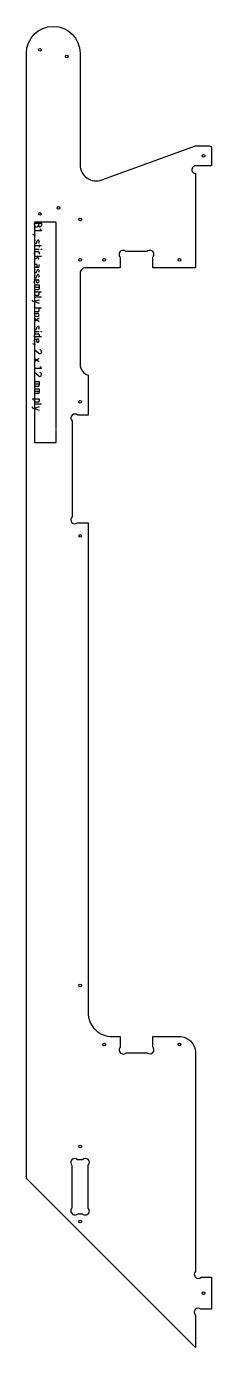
# Model space of a CAD drawing. Header units: millimetres. Extents: x -156 to -18, y -1169 to -184.
import ezdxf

# ---------------------------------------------------------------- set-up
doc = ezdxf.new("R2010")
doc.units = ezdxf.units.MM
doc.linetypes.add('DASHED', pattern=[0.75, 0.5, -0.25])
doc.layers.get('0').update_dxf_attribs({"linetype": 'CONTINUOUS'})
doc.layers.add('1', color=7, linetype='DASHED')

msp = doc.modelspace()

# ---------------------------------------------------------------- linework, layer by layer
for p, q in [((-149.5, -332.34), (-149.5, -330.88)), ((-149.5, -330.88), (-144.24, -330.88)), ((-146.58, -330.88), (-146.58, -332.34)), ((-144.24, -330.88), (-144.24, -332.34)), ((-149.5, -339.8), (-150.67, -339.36)), ((-149.5, -335.12), (-149.5, -338.04)), ((-144.24, -336.58), (-149.5, -336.58)), ((-149.5, -339.8), (-149.5, -339.51)), ((-149.5, -339.51), (-149.21, -339.51)), ((-149.21, -339.8), (-149.5, -339.8)), ((-149.21, -339.51), (-149.21, -339.8)), ((-148.04, -345.5), (-147.46, -344.04)), ((-145.41, -335.12), (-144.24, -336.58)), ((-149.5, -348.57), (-149.5, -348.87)), ((-149.5, -350.33), (-145.99, -350.33)), ((-149.5, -353.98), (-149.5, -352.81)), ((-144.24, -347.7), (-148.63, -347.7)), ((-148.63, -351.94), (-146.87, -351.94)), ((-145.99, -347.11), (-145.99, -348.87)), ((-145.99, -352.81), (-145.99, -353.98)), ((-144.53, -350.18), (-144.24, -350.18)), ((-144.53, -350.47), (-144.53, -350.18)), ((-144.24, -350.47), (-144.53, -350.47)), ((-144.24, -350.18), (-144.24, -350.47)), ((-149.5, -355.45), (-144.24, -355.45)), ((-149.5, -357.79), (-147.02, -356.47)), ((-149.5, -362.47), (-149.5, -363.78)), ((-149.5, -363.78), (-146.87, -363.78)), ((-145.99, -357.79), (-147.75, -355.45)), ((-147.46, -363.78), (-147.46, -362.47)), ((-145.99, -362.91), (-145.99, -361.74)), ((-149.5, -375.34), (-149.5, -373.87)), ((-148.63, -373), (-147.16, -373)), ((-148.04, -367.29), (-147.46, -365.83)), ((-148.04, -371.1), (-147.46, -369.63)), ((-147.75, -375.34), (-147.75, -373)), ((-149.5, -376.95), (-145.99, -376.95)), ((-149.5, -378.7), (-145.99, -378.7)), ((-146.87, -380.46), (-149.5, -380.46)), ((-144.24, -382.21), (-149.5, -382.21)), ((-149.5, -382.21), (-149.5, -383.67)), ((-147.16, -375.34), (-147.75, -375.34)), ((-145.99, -376.95), (-145.99, -379.58)), ((-145.99, -383.67), (-145.99, -382.21)), ((-151.26, -388.21), (-151.26, -388.79)), ((-151.26, -388.79), (-145.99, -390.55)), ((-145.99, -388.21), (-149.5, -389.38)), ((-148.63, -384.55), (-146.87, -384.55)), ((-144.24, -386.16), (-148.63, -386.16)), ((-144.24, -394.35), (-149.5, -394.35)), ((-149.5, -394.35), (-149.5, -395.81)), ((-149.5, -401.81), (-145.99, -404.15)), ((-145.99, -401.81), (-149.5, -404.15)), ((-148.63, -396.69), (-146.87, -396.69)), ((-148.33, -398.15), (-147.16, -398.15)), ((-147.16, -400.49), (-148.33, -400.49)), ((-145.99, -395.81), (-145.99, -394.35)), ((-149.5, -411.75), (-145.99, -411.75)), ((-148.63, -413.36), (-146.87, -413.36)), ((-148.04, -409.71), (-147.46, -408.24)), ((-144.53, -411.61), (-144.24, -411.61)), ((-144.53, -411.9), (-144.53, -411.61)), ((-144.24, -411.9), (-144.53, -411.9)), ((-144.24, -411.61), (-144.24, -411.9)), ((-149.5, -421.41), (-150.67, -420.97)), ((-149.5, -415.7), (-149.5, -414.24)), ((-144.24, -415.7), (-149.5, -415.7)), ((-149.5, -419.65), (-149.5, -418.19)), ((-149.5, -421.41), (-149.5, -421.11)), ((-149.5, -421.11), (-149.21, -421.11)), ((-149.21, -421.41), (-149.5, -421.41)), ((-149.21, -421.11), (-149.21, -421.41)), ((-148.63, -417.31), (-147.16, -417.31)), ((-147.75, -419.65), (-147.75, -417.31)), ((-147.16, -419.65), (-147.75, -419.65)), ((-145.99, -414.24), (-145.99, -415.7)), ((-146.58, -427.69), (-149.5, -425.21)), ((-149.5, -425.21), (-149.5, -428.13)), ((-149.5, -431.79), (-145.99, -434.13)), ((-145.99, -431.79), (-149.5, -434.13)), ((-149.5, -437.79), (-149.5, -440.71)), ((-144.24, -439.25), (-149.5, -439.25)), ((-146.58, -444.66), (-149.5, -442.17)), ((-149.5, -442.17), (-149.5, -445.1)), ((-145.41, -437.79), (-144.24, -439.25)), ((-149.5, -449.05), (-145.99, -449.05)), ((-149.5, -450.8), (-145.99, -450.8)), ((-146.87, -452.56), (-149.5, -452.56)), ((-145.99, -449.05), (-145.99, -451.68)), ((-151.26, -461.92), (-145.99, -461.92)), ((-149.5, -454.31), (-145.99, -454.31)), ((-149.5, -456.07), (-145.99, -456.07)), ((-146.87, -457.82), (-149.5, -457.82)), ((-149.5, -463.38), (-149.5, -461.92)), ((-145.99, -454.31), (-145.99, -456.94)), ((-145.99, -461.92), (-145.99, -463.38)), ((-151.26, -467.91), (-151.26, -468.5)), ((-151.26, -468.5), (-145.99, -470.25)), ((-145.99, -467.91), (-149.5, -469.08)), ((-146.87, -464.26), (-148.63, -464.26)), ((-144.24, -465.87), (-148.63, -465.87))]:
    msp.add_line(p, q)
for points in [[(-29.5, -1112.74, 1), (-25.36, -1117.08), (-17.5, -1117.08), (-17.5, -1140.88), (-25.45, -1140.88, 1), (-29.5, -1145.3), (-29.5, -1169.48), (-155.5, -1043.48), (-155.5, -204.11, -1), (-115.5, -204.11), (-115.5, -287.3, 0.520567), (-99.4, -298.58), (-29.5, -273.14), (-19.5, -273.14, -0.414214), (-17.5, -275.14), (-17.5, -288.14), (-29.32, -288.14, 1), (-29.5, -293.71), (-29.5, -364.16), (-61.4, -364.16), (-61.4, -356.31, 1.008421), (-65.64, -352.06), (-81.37, -352.06, 1.008419), (-85.6, -356.31), (-85.6, -364.16), (-111.5, -364.16, 0.414214), (-115.5, -368.16), (-115.5, -402.17), (-115.5, -436.42, 0.341999), (-109.5, -444.16), (-109.5, -474.06), (-117.27, -474.06, 1), (-121.5, -478.31), (-121.5, -549.86, 1), (-117.43, -554.26), (-109.5, -554.26), (-109.5, -919.48, 0.414214), (-91.5, -937.48), (-85.6, -937.48), (-85.6, -945.57, 1), (-81.14, -949.58), (-65.51, -949.58, 1), (-61.4, -945.21), (-61.4, -937.48), (-41.5, -937.48, -0.414214), (-29.5, -949.48)], [(-109.4, -1033.52, 1), (-113.78, -1029.41), (-117.44, -1029.41, 1), (-121.6, -1033.73), (-121.6, -1065.44, 1), (-117.29, -1069.61), (-113.79, -1069.61, 1.000004), (-109.4, -1065.51)]]:
    msp.add_lwpolyline(points, format="xyb", close=True)
for centre in [(-145.5, -201.62), (-125.5, -206.62), (-23.5, -280.64), (-145.5, -324), (-131.5, -319.44), (-115.5, -328.16), (-115.5, -358.16), (-97.5, -358.16), (-41.5, -358.16), (-115.5, -464.16), (-115.5, -564.16), (-115.5, -899.51), (-97.5, -943.48), (-41.5, -943.48), (-115.5, -1019.51), (-115.5, -1075.51), (-23.5, -1128.98)]:
    msp.add_circle(centre, 1)
for centre, radius, start, end in [((-148.04, -332.34), 1.46, -180, 0), ((-145.41, -332.34), 1.17, -180, 0), ((-146.41, -344.94), 3.11, 154.44676, 184.94353), ((-146.74, -344.28), 0.752, -4.12741, 161.50754), ((-148.71, -344.42), 2.72, -26.88988, 1.83226), ((-148.75, -345.26), 0.753, 176.38213, 340.99801), ((-148.73, -348.47), 0.779, 82.23139, 187.7686), ((-148.73, -352.71), 0.779, 82.23139, 187.7686), ((-146.77, -352.71), 0.779, -7.76861, 97.76862), ((-148.48, -362.47), 1.02, 0, 180), ((-146.77, -363.01), 0.779, -97.76862, 7.76862), ((-146.41, -366.73), 3.11, 154.44676, 184.94353), ((-146.41, -370.54), 3.11, 154.44676, 184.94353), ((-148.75, -367.05), 0.753, 176.38213, 340.99801), ((-148.75, -370.85), 0.753, 176.38213, 340.99801), ((-148.73, -373.77), 0.779, 82.23139, 187.7686), ((-146.74, -366.07), 0.752, -4.12741, 161.50754), ((-146.74, -369.87), 0.752, -4.12741, 161.50754), ((-147.16, -374.17), 1.17, -90, 90.00001), ((-148.71, -366.21), 2.72, -26.88988, 1.83226), ((-148.71, -370.01), 2.72, -26.88988, 1.83226), ((-148.73, -383.78), 0.779, 172.23137, 277.76862), ((-146.77, -379.68), 0.779, -97.76862, 7.76862), ((-146.77, -383.78), 0.779, -97.76862, 7.76862), ((-148.73, -386.93), 0.779, 82.23139, 187.7686), ((-148.73, -395.92), 0.779, 172.23137, 277.76862), ((-148.33, -399.32), 1.17, 90.00001, 270), ((-147.16, -399.32), 1.17, -90, 90.00001), ((-146.77, -395.92), 0.779, -97.76862, 7.76862), ((-146.41, -409.15), 3.11, 154.44676, 184.94353), ((-148.75, -409.46), 0.753, 176.38213, 340.99801), ((-148.73, -414.13), 0.779, 82.23139, 187.7686), ((-146.74, -408.48), 0.752, -4.12741, 161.50754), ((-146.77, -414.13), 0.779, -7.76861, 97.76862), ((-148.71, -408.62), 2.72, -26.88988, 1.83226), ((-148.73, -418.08), 0.779, 82.23139, 187.7686), ((-147.16, -418.48), 1.17, -90, 90.00001), ((-145.66, -426.96), 1.18, 218.51672, 275.0861), ((-145.4, -426.98), 1.17, -97.76862, 7.76862), ((-145.69, -426.64), 1.46, -6.95183, 79.00657), ((-145.69, -443.61), 1.46, -6.95183, 79.00657), ((-146.77, -451.79), 0.779, -97.76862, 7.76862), ((-145.66, -443.93), 1.18, 218.51672, 275.0861), ((-145.4, -443.94), 1.17, -97.76862, 7.76862), ((-146.77, -457.05), 0.779, -97.76862, 7.76862), ((-148.73, -463.49), 0.779, 172.23137, 277.76862), ((-148.73, -466.64), 0.779, 82.23139, 187.7686), ((-146.77, -463.49), 0.779, -97.76862, 7.76862)]:
    msp.add_arc(centre, radius, start, end)
at = {"layer": '1'}
for p, q in [((-149.5, -330), (-149.5, -494.37)), ((-133.32, -330), (-149.5, -330)), ((-133.32, -494.37), (-133.32, -330)), ((-149.5, -494.37), (-133.32, -494.37))]:
    msp.add_line(p, q, dxfattribs=at)

doc.saveas('drawing.dxf')
